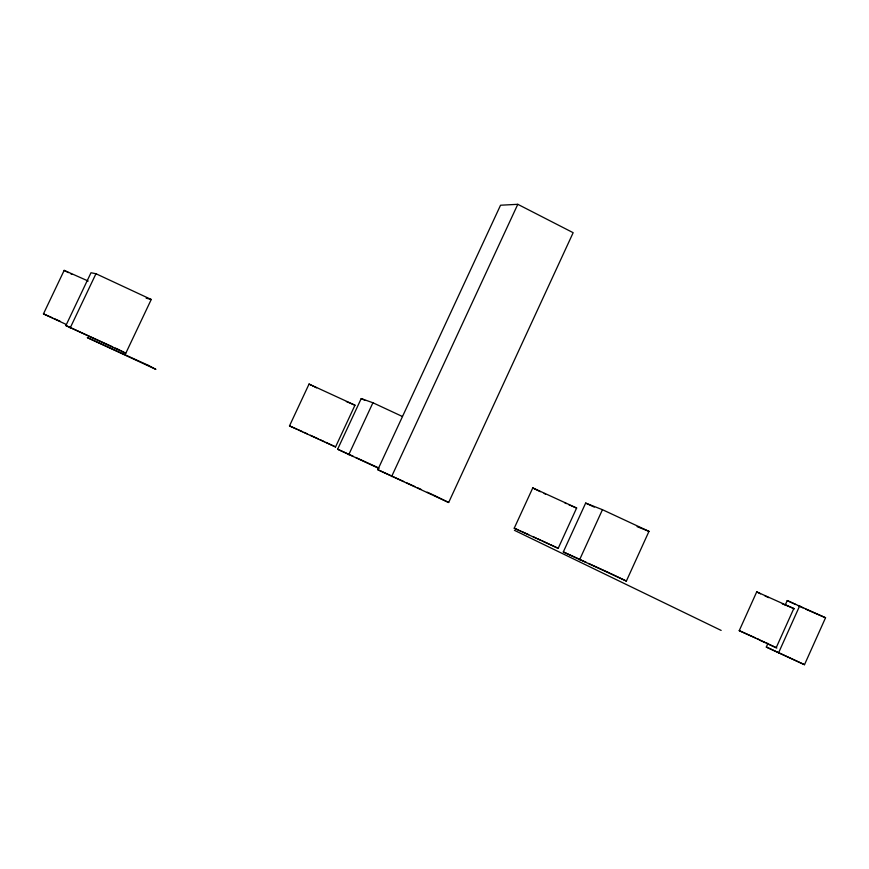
<?xml version="1.0" encoding="UTF-8"?>
<svg xmlns="http://www.w3.org/2000/svg" width="869" height="869" viewBox="0 0 869 869"><rect width="100%" height="100%" fill="white"/><g stroke="black" fill="none" stroke-linecap="round" stroke-linejoin="round"><path stroke-width="1.3" d="M65.566 324.137L43.45 313.883L64.176 270.368L88.214 281.045M785.022 605.465L787.227 600.566L825.55 617.75L804.498 664.687L766.317 647.047L767.968 643.375M778.537 652.891L799.73 605.747M765.013 642.332L739.237 630.666L756.714 591.876L794.462 608.832M626.364 581.057L648.98 531.361L602.456 509.69L585.652 503.086L563.308 551.945L626.364 581.057L610.244 573.334M558.191 548.328L576.636 507.996L532.784 487.889L514.231 528.211L558.191 548.328L550.544 544.711M579.58 559.777L602.456 509.69M448.665 502.499L573.16 232.696L517.794 204.313L500.544 205.225L377.809 469.716L448.665 502.499L433.392 494.993M391.615 476.56L517.794 204.313M335.543 446.938L354.986 405.182L309.06 384.055L289.496 425.897L335.543 446.938L325.799 442.343M378.917 468.456L337.628 449.23L361.211 398.578L372.92 402.76L402.423 416.501M348.741 454.726L372.92 402.76M125.788 353.27L151.249 299.49L95.959 273.735L90.995 272.747L65.892 325.56L125.788 353.27L121.225 350.837M70.172 327.971L95.959 273.735M354.965 405.204L351.695 403.9M532.74 487.9L534.163 488.693M576.636 507.996L575.126 507.453M289.496 425.897L297.209 429.286M146.155 298.176L151.249 299.49M514.231 528.211L518.782 530.199M43.461 313.872L52.661 317.935M739.226 630.644L755.237 637.846M637.118 526.647L648.98 531.361M825.55 617.75L805.454 609.05M785.261 604.933L793.81 608.528L776.191 647.698L776.853 648.002M574.507 507.192L572.964 506.54M349.827 403.086L350.815 403.52M571.063 505.715L572.063 506.138M348.762 402.619L346.373 401.565M568.837 504.726L569.988 505.237M564.991 503.01L566.338 503.618M54.052 318.554L60.254 321.356M519.781 530.644L520.857 531.122M782.317 603.89L783.675 604.498M298.469 429.851L302.629 431.73M522.008 531.643L528.689 534.674M304.117 432.414L307.224 433.827M65.892 325.56L112.698 346.861M115.153 347.98L120.085 350.218M337.628 449.23L353.325 456.377M355.747 457.474L378.688 467.924M563.308 551.945L586.206 562.362M588.606 563.46L609.093 572.78M377.809 469.716L403.748 481.513M406.225 482.632L414.861 486.564M417.337 487.694L421.041 489.377M427.211 492.18L432.154 494.428M766.317 647.047L804.498 664.687M533.197 536.738L536.292 538.15M310.429 435.282L318.478 438.964M757.203 638.748L759.148 639.638M759.788 640.225L776.191 647.698L767.805 643.733M537.846 538.856L540.909 540.268M766.371 642.951L767.729 643.581M542.408 540.952L549.327 544.146M320.031 439.681L324.441 441.713M787.227 600.566L795.732 604.52M798.166 605.66L803.021 607.92M768.641 597.622L764.992 595.917M361.211 398.578L364.817 400.251M585.652 503.086L594.266 507.094M544.157 493.473L545.547 494.124M540.344 491.68L534.761 488.986M316.577 387.835L314.328 386.759M70.628 273.67L71.845 274.267M760.505 593.799L756.714 591.876M514.405 530.307L721.151 630.416M312.427 385.836L313.329 386.281M68.455 272.627L66.696 271.758M311.623 385.445L309.06 384.055M65.979 271.389L64.165 270.4M148.534 365.447L87.291 337.606L155.888 369.39L148.534 365.447"/></g></svg>
